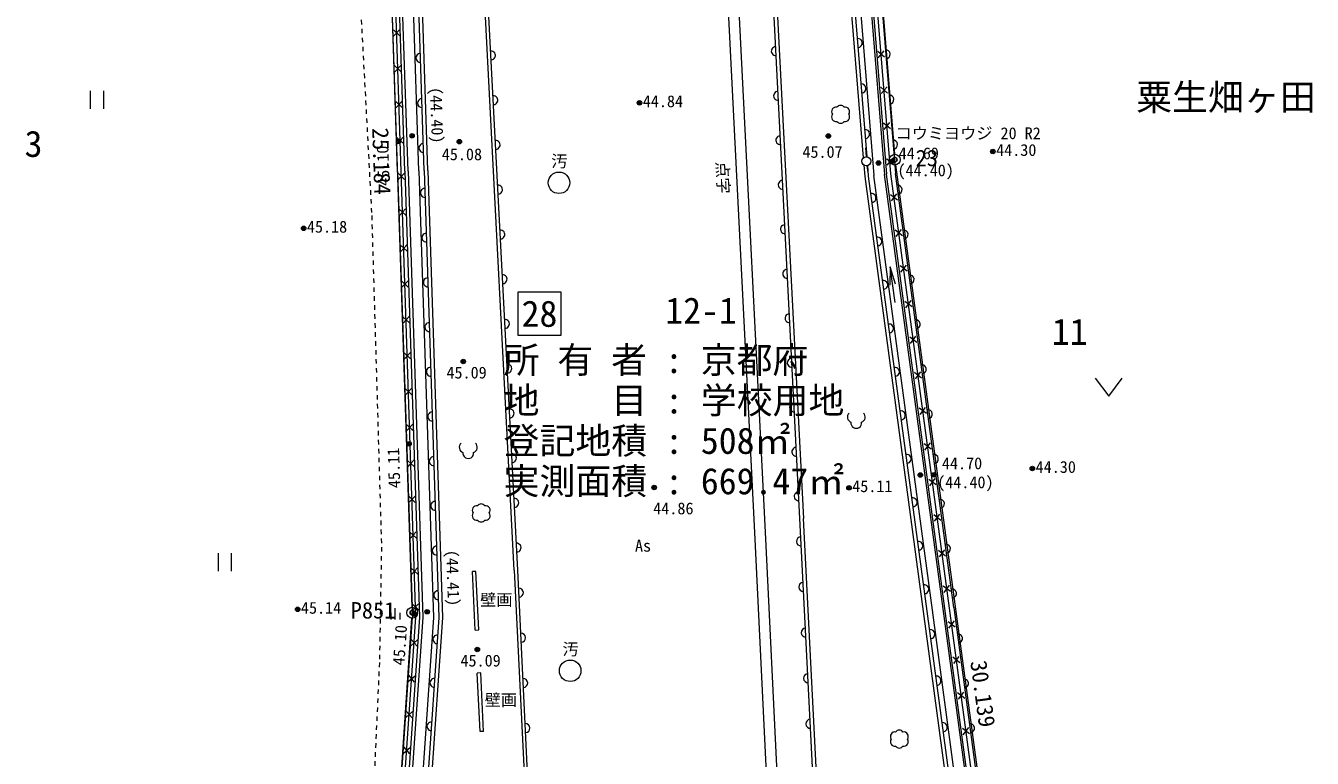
# Model space of a CAD drawing. Units: millimetres, scale not verified. Extents: x -29071210 to -28860960, y -117775216 to -117329466.
# Drawn here: x -28923402 to -28887555, y -117635238 to -117614839 of the extents above; entities that cross this region are included whole.
import ezdxf
from ezdxf.enums import TextEntityAlignment as Align

# ---------------------------------------------------------------- set-up
doc = ezdxf.new("R2010")
doc.units = ezdxf.units.MM
doc.header["$LTSCALE"] = 250
doc.header["$PDMODE"] = 32
doc.header["$PDSIZE"] = 125
doc.linetypes.add('USER8', pattern=[1, 0.5, -0.5])
for name, color, linetype, lineweight in [('S-SUV', 7, 'Continuous', 13), ('S-SUV-HTXT', 7, 'Continuous', 13), ('S-SUV-ROW', 7, 'Continuous', 15), ('S-SUV-SRVR', 3, 'Continuous', 13)]:
    doc.layers.add(name, color=color, linetype=linetype, lineweight=lineweight)
doc.layers.add('S-SUV-BMK', color=7, linetype='Continuous')
doc.styles.add('ＭＳ ゴシック', font='')
doc.styles.get('ＭＳ ゴシック').set_extended_font_data('MS Gothic')

# ---------------------------------------------------------------- blocks, each defined once
blk = doc.blocks.new('園庭')
at = {"color": 7, "linetype": 'Continuous', "lineweight": 13}
for centre, start, end in [((-0.4, 0.4), 131.4195, 251.1424), ((0.4, 0.4), 288.8576, 48.5806), ((0, -0.25), 172.1402, 7.8598)]:
    blk.add_arc(centre, 0.6, start, end, dxfattribs=at)
blk = doc.blocks.new('ﾌﾟﾛｯﾄﾏｰｸ-03_1')
at = {"color": 3, "linetype": 'Continuous', "lineweight": 25}
blk.add_circle((0, 0), 0.5, dxfattribs=at)
at = {"color": 3}
blk.add_point((0, 0), dxfattribs=at)
blk = doc.blocks.new('植樹')
at = {"color": 7, "linetype": 'Continuous', "lineweight": 13}
for centre, radius, start, end in [((-0.5, 0.3), 0.5, 79.1621, 216.8699), ((-0.5, -0.3), 0.5, 143.1301, 280.8379), ((0, 0.5), 0.499, 35.631, 144.369), ((0.5, 0.3), 0.5, 323.1301, 100.8379), ((0, -0.5), 0.499, 215.631, 324.369), ((0.5, -0.3), 0.5, 259.1621, 36.8699)]:
    blk.add_arc(centre, radius, start, end, dxfattribs=at)
blk = doc.blocks.new('open_arrow')
at = {"color": 0, "linetype": 'Continuous', "lineweight": -2}
blk.add_lwpolyline([(7.5, 1.25), (0, 0), (7.5, -1.25)], dxfattribs=at)
blk = doc.blocks.new('畑')
at = {"color": 7, "linetype": 'Continuous', "lineweight": 13}
for p, q in [((-1.5, 1), (0, -1)), ((0, -1), (1.5, 1))]:
    blk.add_line(p, q, dxfattribs=at)
blk = doc.blocks.new('荒地')
at = {"color": 7, "linetype": 'Continuous', "lineweight": 13}
for p, q in [((-1, 0.25), (-1, -1.25)), ((0, -1.25), (0, 1.25)), ((1, 0.25), (1, -1.25))]:
    blk.add_line(p, q, dxfattribs=at)
blk = doc.blocks.new('田')
at = {"color": 7, "linetype": 'Continuous', "lineweight": 13}
for p, q in [((-0.75, 1), (-0.75, -1)), ((0.75, -1), (0.75, 1))]:
    blk.add_line(p, q, dxfattribs=at)
blk = doc.blocks.new('ﾌﾟﾛｯﾄﾏｰｸ-03')
at = {"color": 7, "linetype": 'Continuous', "lineweight": 15}
blk.add_circle((0, 0), 0.5, dxfattribs=at)
at = {"color": 7}
blk.add_point((0, 0), dxfattribs=at)

msp = doc.modelspace()

# ---------------------------------------------------------------- linework, layer by layer
at = {"layer": 'S-SUV'}
for p, q in [((-28901834, -117628564), (-28903236, -117601294)), ((-28903131.1, -117601387), (-28901734.1, -117628558.9)), ((-28913040, -117618897), (-28913473, -117605793)), ((-28912840.1, -117618890.4), (-28913275.9, -117605701.8)), ((-28912750.2, -117618887.4), (-28913179.2, -117605903.7)), ((-28912450.3, -117618877.5), (-28912877.8, -117605940.9)), ((-28912940.1, -117618893.7), (-28913362.2, -117606117.9)), ((-28909693, -117629997), (-28910927, -117606318)), ((-28912300.4, -117618872.6), (-28912714.6, -117606338.9)), ((-28912200.5, -117618869.3), (-28912611.2, -117606437.7)), ((-28909792.9, -117630002), (-28911021.9, -117606419.1)), ((-28900680.1, -117607756.2), (-28899768.5, -117619013.9)), ((-28900381, -117607732.1), (-28899470.1, -117618981.8)), ((-28900331.2, -117607728.1), (-28899420.4, -117618976.4)), ((-28899296.1, -117618963), (-28900206.6, -117607718)), ((-28900082, -117607708), (-28899171.7, -117618949.6)), ((-28902792.4, -117628938.1), (-28903843.2, -117608075)), ((-28903092, -117628953), (-28904128, -117608385)), ((-28912976.3, -117615119.5), (-28913158.8, -117614948.6)), ((-28913153, -117615125.3), (-28912982.2, -117614942.8)), ((-28899470.2, -117615717.7), (-28899660.6, -117615555.8)), ((-28899646.4, -117615732), (-28899484.4, -117615541.5)), ((-28912943.3, -117616118.9), (-28913125.8, -117615948.1)), ((-28913120, -117616124.8), (-28912949.1, -117615942.2)), ((-28899389.5, -117616714.4), (-28899579.9, -117616552.5)), ((-28899565.7, -117616728.7), (-28899403.7, -117616538.2)), ((-28912910.3, -117617118.4), (-28913092.8, -117616947.5)), ((-28913087, -117617124.2), (-28912916.1, -117616941.7)), ((-28899308.8, -117617711.2), (-28899499.2, -117617549.2)), ((-28899485, -117617725.4), (-28899323, -117617535)), ((-28912877.3, -117618117.8), (-28913059.8, -117617947)), ((-28913053.9, -117618123.7), (-28912883.1, -117617941.2)), ((-28900004.8, -117618237.9), (-28899987.6, -117618487.3)), ((-28912450.3, -117618877.5), (-28912039.6, -117631317.6)), ((-28912300.4, -117618872.6), (-28911889.5, -117631320.3)), ((-28912200.5, -117618869.3), (-28911789.4, -117631322.1)), ((-28899962.2, -117618735.9), (-28899928.6, -117618983.6)), ((-28899228, -117618707.9), (-28899418.5, -117618546)), ((-28899404.2, -117618722.2), (-28899242.3, -117618531.7)), ((-28913040, -117618897), (-28912630.3, -117631307.1)), ((-28912844.2, -117619117.3), (-28913026.7, -117618946.4)), ((-28913020.9, -117619123.1), (-28912850.1, -117618940.6)), ((-28912530.2, -117631308.9), (-28912940.1, -117618893.7)), ((-28912840.1, -117618890.4), (-28912430.1, -117631310.7)), ((-28912750.2, -117618887.4), (-28912340, -117631312.3)), ((-28898135.6, -117631118), (-28899768.5, -117619013.9)), ((-28897838.3, -117631078), (-28899470.1, -117618981.8)), ((-28897788.8, -117631071.3), (-28899420.4, -117618976.4)), ((-28897664.9, -117631054.7), (-28899296.1, -117618963)), ((-28897541, -117631038), (-28899171.7, -117618949.6)), ((-28899108, -117619695.7), (-28899306.9, -117619544.1)), ((-28899283.2, -117619719.3), (-28899131.7, -117619520.5)), ((-28912811.2, -117620116.8), (-28912993.8, -117619945.9)), ((-28912987.9, -117620122.6), (-28912817.1, -117619940.1)), ((-28898974.3, -117620686.7), (-28899173.2, -117620535.1)), ((-28899149.5, -117620710.3), (-28898998, -117620511.5)), ((-28912778.2, -117621116.2), (-28912960.8, -117620945.4)), ((-28912954.9, -117621122), (-28912784.1, -117620939.5)), ((-28899180.4, -117622544.5), (-28899313.3, -117621553.3)), ((-28898840.7, -117621677.7), (-28899039.5, -117621526.2)), ((-28899015.8, -117621701.4), (-28898864.3, -117621502.5)), ((-28912745.3, -117622115.7), (-28912927.8, -117621944.8)), ((-28912921.9, -117622121.5), (-28912751.1, -117621939)), ((-28898707, -117622668.7), (-28898905.8, -117622517.2)), ((-28898882.2, -117622692.4), (-28898730.6, -117622493.6)), ((-28912712.3, -117623115.1), (-28912894.8, -117622944.3)), ((-28912888.9, -117623121), (-28912718.1, -117622938.4)), ((-28898573.3, -117623659.8), (-28898772.1, -117623508.2)), ((-28898748.5, -117623683.4), (-28898596.9, -117623484.6)), ((-28912679.3, -117624114.6), (-28912861.8, -117623943.7)), ((-28912855.9, -117624120.4), (-28912685.1, -117623937.9)), ((-28898439.6, -117624650.8), (-28898638.4, -117624499.2)), ((-28898614.8, -117624674.4), (-28898463.2, -117624475.6)), ((-28912646.3, -117625114), (-28912828.8, -117624943.2)), ((-28912823, -117625119.9), (-28912652.1, -117624937.3)), ((-28898305.9, -117625641.8), (-28898504.7, -117625490.3)), ((-28898481.1, -117625665.4), (-28898329.5, -117625466.6)), ((-28912613.3, -117626113.5), (-28912795.8, -117625942.6)), ((-28912790, -117626119.3), (-28912619.1, -117625936.8)), ((-28898172.2, -117626632.8), (-28898371, -117626481.3)), ((-28898347.4, -117626656.5), (-28898195.8, -117626457.6)), ((-28912580.3, -117627112.9), (-28912762.8, -117626942.1)), ((-28912757, -117627118.8), (-28912586.1, -117626936.3)), ((-28898038.5, -117627623.9), (-28898237.3, -117627472.3)), ((-28898213.7, -117627647.5), (-28898062.1, -117627448.7)), ((-28912547.3, -117628112.4), (-28912729.8, -117627941.5)), ((-28912724, -117628118.2), (-28912553.1, -117627935.7)), ((-28900825.9, -117646221.3), (-28901734.1, -117628558.9)), ((-28897904.8, -117628614.9), (-28898103.6, -117628463.3)), ((-28898080, -117628638.5), (-28897928.5, -117628439.7)), ((-28900920, -117646338), (-28901834, -117628564)), ((-28912514.3, -117629111.9), (-28912696.8, -117628941)), ((-28912691, -117629117.7), (-28912520.1, -117628935.2)), ((-28902200.7, -117647142.4), (-28903092, -117628953)), ((-28901900.9, -117647131.6), (-28902792.4, -117628938.1)), ((-28897771.1, -117629605.9), (-28897970, -117629454.4)), ((-28897946.3, -117629629.5), (-28897794.8, -117629430.7)), ((-28912481.3, -117630111.3), (-28912663.8, -117629940.5)), ((-28912658, -117630117.1), (-28912487.1, -117629934.6)), ((-28910858, -117630035), (-28910957.9, -117630039.8)), ((-28910879.7, -117631669.1), (-28910957.9, -117630039.8)), ((-28910779.9, -117631664.3), (-28910858, -117630035)), ((-28909792.9, -117630002), (-28908942.2, -117647522.6)), ((-28908838, -117647607), (-28909693, -117629997)), ((-28897637.4, -117630596.9), (-28897836.3, -117630445.4)), ((-28897812.6, -117630620.6), (-28897661.1, -117630421.7)), ((-28912448.3, -117631110.8), (-28912630.8, -117630939.9)), ((-28912625, -117631116.6), (-28912454.1, -117630934.1)), ((-28895514, -117648042.9), (-28897788.8, -117631071.3)), ((-28895349.5, -117648330.5), (-28897664.9, -117631054.7)), ((-28897541, -117631038), (-28895265, -117648019)), ((-28913304, -117641098), (-28912630.3, -117631307.1)), ((-28913212.6, -117641226.3), (-28912530.2, -117631308.9)), ((-28912430.1, -117631310.7), (-28913104.5, -117641111.7)), ((-28912340, -117631312.3), (-28913014.7, -117641117.8)), ((-28912039.6, -117631317.6), (-28912715.4, -117641138.3)), ((-28911889.5, -117631320.3), (-28912565.7, -117641148.6)), ((-28911789.4, -117631322.1), (-28912466, -117641155.4)), ((-28895882, -117647932.4), (-28898135.6, -117631118)), ((-28895583.7, -117647899.6), (-28897838.3, -117631078)), ((-28897679.4, -117631611.6), (-28897527.7, -117631412.9)), ((-28910879.7, -117631669.1), (-28910779.9, -117631664.3)), ((-28897504.2, -117631588.1), (-28897702.9, -117631436.4)), ((-28912673.6, -117632105.6), (-28912485.1, -117631941.4)), ((-28912497.3, -117632117.7), (-28912661.5, -117631929.2)), ((-28897371.4, -117632579.2), (-28897570.1, -117632427.5)), ((-28897546.6, -117632602.7), (-28897394.9, -117632404)), ((-28910722.4, -117632862.9), (-28910822.3, -117632867.7)), ((-28910644.2, -117634492.2), (-28910722.4, -117632862.9)), ((-28912742.3, -117633103.2), (-28912553.8, -117632939)), ((-28912565.9, -117633115.4), (-28912730.1, -117632926.9)), ((-28910744.1, -117634497), (-28910822.3, -117632867.7)), ((-28897238.5, -117633570.4), (-28897437.2, -117633418.6)), ((-28897413.7, -117633593.8), (-28897262, -117633395.2)), ((-28912810.9, -117634100.9), (-28912622.4, -117633936.7)), ((-28912634.5, -117634113), (-28912798.8, -117633924.5)), ((-28910644.2, -117634492.2), (-28910744.1, -117634497)), ((-28897105.7, -117634561.5), (-28897304.4, -117634409.8)), ((-28897280.9, -117634585), (-28897129.2, -117634386.3)), ((-28912879.6, -117635098.5), (-28912691.1, -117634934.3)), ((-28912703.2, -117635110.7), (-28912867.4, -117634922.2))]:
    msp.add_line(p, q, dxfattribs=at)
for points in [[(-28900059.6, -117618516.5), (-28900929.3, -117607776.3), (-28901086, -117605823.4)], [(-28899961.6, -117618488.2), (-28900829.6, -117607768.3), (-28900986.2, -117605815.9)], [(-28896458.3, -117645514.4), (-28898383.4, -117631151.3), (-28900017.1, -117619040.8), (-28900043.2, -117618719.3)], [(-28896550.4, -117644074.8), (-28898284.3, -117631138), (-28899917.7, -117619030), (-28899941.9, -117618731.4)]]:
    msp.add_lwpolyline(points, dxfattribs=at)
at = {"layer": 'S-SUV', "linetype": 'USER8'}
msp.add_lwpolyline([(-28914307, -117609932), (-28913762, -117620125), (-28913490, -117629358), (-28913549, -117632574), (-28913936, -117641142), (-28914773, -117649464), (-28916754, -117650015), (-28920137, -117650484), (-28922057.3, -117650756.5)], dxfattribs=at)
at = {"layer": 'S-SUV'}
for centre, radius in [((-28899979, -117618612), 125), ((-28908544, -117619212), 300), ((-28908232, -117632802), 300)]:
    msp.add_circle(centre, radius, dxfattribs=at)
for centre, radius, start, end in [((-28900219.8, -117615320.3), 127.2, 275.59452, 93.65177), ((-28912403.5, -117615739.2), 125.4, 92.07779, 271.70732), ((-28910439.7, -117615665), 124.8, 272.88935, 93.07704), ((-28902504, -117615548.8), 124.1, 92.5375, 273.34868), ((-28899441.3, -117615634.6), 126.1, 275.14209, 94.11646), ((-28902440.3, -117616788.4), 124.1, 92.5375, 273.34868), ((-28900117.4, -117616587.5), 127.2, 275.59452, 93.65177), ((-28912362.1, -117616992.5), 125.4, 92.07779, 271.70732), ((-28910374.7, -117616911.2), 124.8, 272.88935, 93.07704), ((-28899339.5, -117616891.7), 126.1, 275.14209, 94.11646), ((-28900014.9, -117617854.8), 127.2, 275.59452, 93.65177), ((-28912320.7, -117618245.9), 125.4, 92.07779, 271.70732), ((-28910309.8, -117618157.5), 124.8, 272.88935, 93.07704), ((-28902376.6, -117618027.9), 124.1, 92.5375, 273.34868), ((-28899237.7, -117618148.8), 126.1, 275.14209, 94.11646), ((-28902312.8, -117619267.5), 124.1, 92.5375, 273.34868), ((-28912280.3, -117619495), 124.5, 91.682, 272.09955), ((-28910244.8, -117619403.8), 124.8, 272.88935, 93.07704), ((-28899833.2, -117619635.1), 122.2, 276.37366, 98.99211), ((-28899111.7, -117619403.4), 126.1, 278.1957, 97.17007), ((-28912239.2, -117620739.8), 124.5, 91.682, 272.09955), ((-28910179.9, -117620650), 124.8, 272.88935, 93.07704), ((-28902249.1, -117620507), 124.1, 92.5375, 273.34868), ((-28898943, -117620653.3), 126.1, 278.1957, 97.17007), ((-28899669.9, -117620845.9), 122.2, 276.37366, 98.99211), ((-28902185.4, -117621746.5), 124.1, 92.5375, 273.34868), ((-28912198.1, -117621984.5), 124.5, 91.682, 272.09955), ((-28910115, -117621896.3), 124.8, 272.88935, 93.07704), ((-28899506.6, -117622056.6), 122.2, 276.37366, 98.99211), ((-28898774.4, -117621903.2), 126.1, 278.1957, 97.17007), ((-28912157, -117623229.3), 124.5, 91.682, 272.09955), ((-28910050, -117623142.5), 124.8, 272.88935, 93.07704), ((-28902121.7, -117622986.1), 124.1, 92.5375, 273.34868), ((-28899343.2, -117623267.4), 122.2, 276.37366, 98.99211), ((-28898605.8, -117623153.1), 126.1, 278.1957, 97.17007), ((-28902057.9, -117624225.6), 124.1, 92.5375, 273.34868), ((-28912115.9, -117624474.1), 124.5, 91.682, 272.09955), ((-28909985.1, -117624388.8), 124.8, 272.88935, 93.07704), ((-28899179.9, -117624478.2), 122.2, 276.37366, 98.99211), ((-28898437.2, -117624403.1), 126.1, 278.1957, 97.17007), ((-28912074.8, -117625718.9), 124.5, 91.682, 272.09955), ((-28909920.1, -117625635.1), 124.8, 272.88935, 93.07704), ((-28901994.2, -117625465.2), 124.1, 92.5375, 273.34868), ((-28899016.6, -117625689), 122.2, 276.37366, 98.99211), ((-28898268.6, -117625653), 126.1, 278.1957, 97.17007), ((-28909855.2, -117626881.3), 124.8, 272.88935, 93.07704), ((-28901930.5, -117626704.7), 124.1, 92.5375, 273.34868), ((-28912033.8, -117626963.6), 124.5, 91.682, 272.09955), ((-28898853.2, -117626899.8), 122.2, 276.37366, 98.99211), ((-28898100, -117626902.9), 126.1, 278.1957, 97.17007), ((-28901866.7, -117627944.3), 124.1, 92.5375, 273.34868), ((-28911992.7, -117628208.4), 124.5, 91.682, 272.09955), ((-28909790.2, -117628127.6), 124.8, 272.88935, 93.07704), ((-28898689.9, -117628110.6), 122.2, 276.37366, 98.99211), ((-28897931.4, -117628152.8), 126.1, 278.1957, 97.17007), ((-28909725.3, -117629373.9), 124.8, 272.88935, 93.07704), ((-28901799.2, -117629198.7), 127.1, 93.9095, 271.978), ((-28898526.5, -117629321.4), 122.2, 276.37366, 98.99211), ((-28897762.7, -117629402.7), 126.1, 278.1957, 97.17007), ((-28911951.6, -117629453.2), 124.5, 91.682, 272.09955), ((-28901733.9, -117630468.2), 127.1, 93.9095, 271.978), ((-28911910.5, -117630698), 124.5, 91.682, 272.09955), ((-28909663.4, -117630626), 125.9, 273.20611, 92.35317), ((-28898363.2, -117630532.2), 122.2, 276.37366, 98.99211), ((-28897594.1, -117630652.6), 126.1, 278.1957, 97.17007), ((-28909602.3, -117631883.8), 125.9, 273.20611, 92.35317), ((-28901668.6, -117631737.8), 127.1, 93.9095, 271.978), ((-28898203.2, -117631785.5), 130.7, 280.11129, 95.15666), ((-28897426.2, -117631902.7), 126.1, 278.1468, 97.12116), ((-28911934.5, -117631926.1), 121.5, 84.44658, 267.70761), ((-28912017.6, -117633138.2), 121.5, 84.44658, 267.70761), ((-28909541.3, -117633141.7), 125.9, 273.20611, 92.35317), ((-28901603.4, -117633007.4), 127.1, 93.9095, 271.978), ((-28898029.8, -117633079.2), 130.7, 280.11129, 95.15666), ((-28897258.7, -117633152.7), 126.1, 278.1468, 97.12116), ((-28912100.7, -117634350.3), 121.5, 84.44658, 267.70761), ((-28909480.2, -117634399.5), 125.9, 273.20611, 92.35317), ((-28901538.1, -117634277), 127.1, 93.9095, 271.978), ((-28897856.4, -117634372.9), 130.7, 280.11129, 95.15666), ((-28897091.2, -117634402.8), 126.1, 278.1468, 97.12116)]:
    msp.add_arc(centre, radius, start, end, dxfattribs=at)
at = {"layer": 'S-SUV-HTXT', "lineweight": 15}
msp.add_lwpolyline([(-28908487.8, -117622257), (-28909687.8, -117622257), (-28909687.8, -117623457), (-28908487.8, -117623457)], close=True, dxfattribs=at)
at = {"layer": 'S-SUV-ROW'}
for p, q in [((-28900248.1, -117605249.5), (-28899198.9, -117618418.5)), ((-28912638, -117631035.1), (-28913465.4, -117606163.7)), ((-28899166.9, -117618716.6), (-28895164.1, -117648286.4)), ((-28913918, -117650320.3), (-28912643, -117631334.7))]:
    msp.add_line(p, q, dxfattribs=at)

# ---------------------------------------------------------------- block references
at = {"layer": 'S-SUV'}
for name, p, xscale, yscale in [('田', (-28921415.9, -117616901), 250, 250), ('植樹', (-28900697, -117617306), 250, 250), ('畑', (-28893226.4, -117624904.3), 250, 250), ('園庭', (-28900259.9, -117625836.4), 250, 250), ('園庭', (-28911071.8, -117626678.7), 250, 250), ('植樹', (-28910712, -117628407), 250, 250), ('田', (-28917854.9, -117629774.3), 250, 250), ('荒地', (-28913108.4, -117631218.7), 125, 125), ('植樹', (-28899062, -117634705), 250, 250)]:
    msp.add_blockref(name, p, dxfattribs=dict(at, xscale=xscale, yscale=yscale))
at = {"layer": 'S-SUV', "xscale": 66.7, "yscale": 66.7, "rotation": 277.6}
msp.add_blockref('open_arrow', (-28899313.3, -117621553.3), dxfattribs=at)
at = {"layer": 'S-SUV-BMK', "xscale": 300, "yscale": 300}
for p in [(-28899187, -117618568), (-28912633, -117631185)]:
    msp.add_blockref('ﾌﾟﾛｯﾄﾏｰｸ-03', p, dxfattribs=at)
at = {"layer": 'S-SUV-SRVR', "xscale": 75, "yscale": 75}
for p in [(-28906300, -117616986), (-28913009.9, -117618057.8), (-28912637.8, -117617906), (-28911322, -117618068), (-28901038, -117617909), (-28896455, -117618343), (-28899641.3, -117618661.8), (-28899277.4, -117618619.2), (-28915658.7, -117620479.9), (-28911211.5, -117624189.1), (-28912725.1, -117626484.4), (-28895354.1, -117627169), (-28898475, -117627350.3), (-28898099.6, -117627345.1), (-28905891, -117627700), (-28900465, -117627705), (-28915825, -117631091.7), (-28912574.4, -117631227.8), (-28912217.8, -117631158.2), (-28910821, -117632210)]:
    msp.add_blockref('ﾌﾟﾛｯﾄﾏｰｸ-03_1', p, dxfattribs=at)

# ---------------------------------------------------------------- texts
at = {"layer": 'S-SUV-BMK', "style": 'ＭＳ ゴシック'}
for s, p in [('23', (-28898607.2, -117618293.1)), ('P851', (-28914348.5, -117630888.8))]:
    msp.add_text(s, height=458.2, dxfattribs=at).set_placement(p, align=Align.TOP_LEFT)
at = {"layer": 'S-SUV-HTXT', "style": 'ＭＳ ゴシック'}
for s, height, p in [('粟生畑ヶ田', 733.1, (-28889962.3, -117616825.4)), ('コウミヨウジ 20 R2', 329.9, (-28897142.8, -117617832.8)), ('汚', 329.9, (-28908532.5, -117618610.7)), ('28', 733.1, (-28909087.8, -117622857)), ('As', 329.9, (-28906202.1, -117629319.7)), ('壁画', 329.9, (-28910291.3, -117630827.3)), ('汚', 329.9, (-28908220.5, -117632200.7)), ('壁画', 329.9, (-28910163.1, -117633615))]:
    msp.add_text(s, height=height, dxfattribs=at).set_placement(p, align=Align.MIDDLE_CENTER)
for s, p in [('3', (-28922935.7, -117618713)), ('12-1', (-28903587.8, -117623357)), ('11', (-28893815.6, -117623945.2))]:
    msp.add_text(s, height=733.1, dxfattribs=at).set_placement(p, align=Align.BOTTOM_RIGHT)
for s, height, rotation, p in [('25.184', 458.2, 271.905, (-28913488.9, -117618613.9)), ('点字', 329.9, 272.884, (-28903973.5, -117619068.8)), ('30.139', 458.2, 277.709, (-28896732, -117633442.8))]:
    msp.add_text(s, height=height, rotation=rotation, dxfattribs=at).set_placement(p, align=Align.MIDDLE_CENTER)
for s, p in [('所 有 者 : 京都府', (-28910087.8, -117624732)), ('地\u3000\u3000目 : 学校用地', (-28910087.8, -117625857)), ('登記地積 : 508㎡', (-28910087.8, -117626982)), ('実測面積 : 669.47㎡', (-28910087.8, -117628107))]:
    msp.add_text(s, height=733.1, dxfattribs=at).set_placement(p, align=Align.BOTTOM_LEFT)
at = {"layer": 'S-SUV-SRVR', "style": 'ＭＳ ゴシック'}
for s, rotation, p in [('(44.40)', 271.893, (-28912211.6, -117617340.5)), ('(44.41)', 271.891, (-28911762.5, -117630226.8))]:
    msp.add_text(s, height=329.9, rotation=rotation, dxfattribs=at).set_placement(p, align=Align.BOTTOM_CENTER)
for s, p in [('44.84', (-28906209.1, -117617206.2)), ('44.30', (-28896364.1, -117618563.2)), ('45.08', (-28911810.1, -117618682.9)), ('45.07', (-28901762.2, -117618615.5)), ('44.69', (-28899080.2, -117618655.5)), ('45.18', (-28915567.9, -117620700.1)), ('45.09', (-28911680.1, -117624761.9)), ('44.70', (-28897874.3, -117627288)), ('44.30', (-28895263.3, -117627389.2)), ('45.11', (-28900374.1, -117627925.2)), ('44.86', (-28905918.3, -117628543.6)), ('45.14', (-28915734.2, -117631311.8)), ('45.09', (-28911289.5, -117632782.9))]:
    msp.add_text(s, height=329.9, dxfattribs=at).set_placement(p, align=Align.BOTTOM_LEFT)
for s, rotation, p in [('45.10', 91.891, (-28913163.8, -117619290.7)), ('45.11', 91.891, (-28912864.4, -117627706.9)), ('45.10', 86.064, (-28912753.2, -117632665.5))]:
    msp.add_text(s, height=329.9, rotation=rotation, dxfattribs=at).set_placement(p, align=Align.BOTTOM_LEFT)
for p in [(-28898326.9, -117619129.6), (-28897220.8, -117627816)]:
    msp.add_text('(44.40)', height=329.9, dxfattribs=at).set_placement(p, align=Align.BOTTOM_CENTER)

doc.saveas('drawing.dxf')
